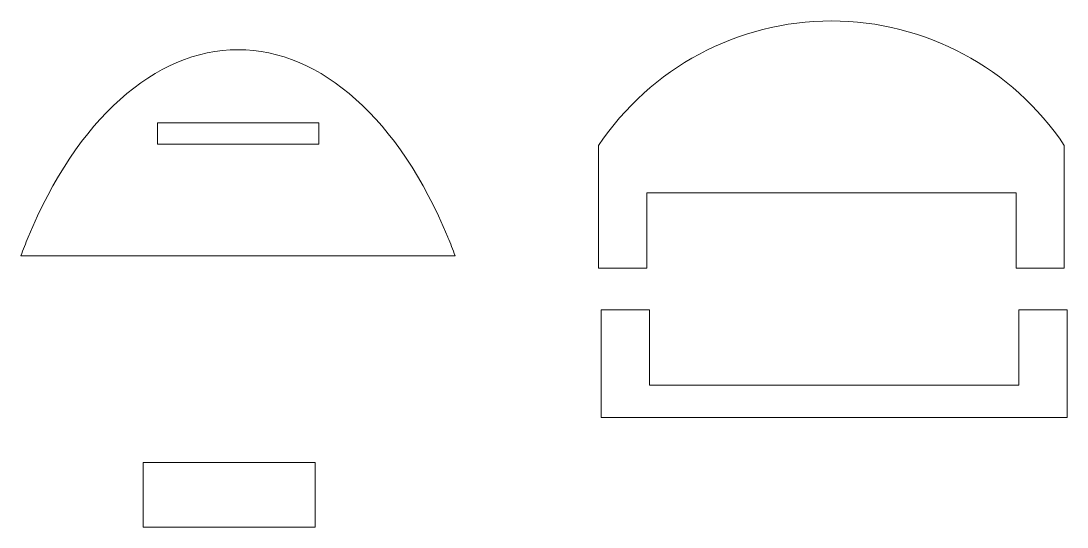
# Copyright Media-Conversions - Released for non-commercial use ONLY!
# Model space of a CAD drawing. Header units: inches. Extents: x 8.8 to 21, y 1.2 to 7.1.
import ezdxf

# ---------------------------------------------------------------- set-up
doc = ezdxf.new("R2010")
doc.units = ezdxf.units.IN
doc.header["$MEASUREMENT"] = 0
doc.layers.add('VISIBLE', color=7, linetype='Continuous', lineweight=0)

msp = doc.modelspace()

# ---------------------------------------------------------------- linework, layer by layer
at = {"layer": 'VISIBLE'}
for p, q in [((10.435, 5.907), (10.435, 5.657)), ((12.31, 5.907), (10.435, 5.907)), ((12.31, 5.657), (12.31, 5.907)), ((10.435, 5.657), (12.31, 5.657)), ((15.565, 4.215), (15.565, 5.642)), ((20.981, 5.642), (20.981, 4.215)), ((16.126, 5.09), (20.42, 5.09)), ((16.126, 4.215), (16.126, 5.09)), ((20.42, 5.09), (20.42, 4.215)), ((8.89, 4.357), (8.847, 4.358)), ((8.89, 4.357), (13.855, 4.357)), ((13.897, 4.358), (13.855, 4.357)), ((15.565, 4.215), (16.126, 4.215)), ((20.42, 4.215), (20.981, 4.215)), ((16.158, 3.73), (15.597, 3.73)), ((15.597, 2.48), (15.597, 3.73)), ((16.158, 2.855), (16.158, 3.73)), ((20.452, 3.73), (20.452, 2.855)), ((21.013, 3.73), (20.452, 3.73)), ((21.013, 3.73), (21.013, 2.48)), ((20.452, 2.855), (16.158, 2.855)), ((21.013, 2.48), (15.597, 2.48)), ((10.269, 1.955), (12.269, 1.955)), ((10.269, 1.205), (10.269, 1.955)), ((12.269, 1.955), (12.269, 1.205)), ((12.269, 1.205), (10.269, 1.205))]:
    msp.add_line(p, q, dxfattribs=at)
msp.add_arc((18.273, 3.834), 3.256, 33.7267, 146.2733, dxfattribs=at)
for centre, major_axis, ratio, start_param, end_param in [((11.372, 1.514), (0, 5.241), 0.573576, -0.94728, 0.94728), ((11.426, 1.45), (0.046, -5.316), 0.575776, -2.204023, -2.154579), ((11.394, 1.539), (-0.018, 5.211), 0.572674, -1.001289, -0.951097)]:
    msp.add_ellipse(centre, major_axis=major_axis, ratio=ratio, start_param=start_param, end_param=end_param, dxfattribs=at)

doc.saveas('drawing.dxf')
